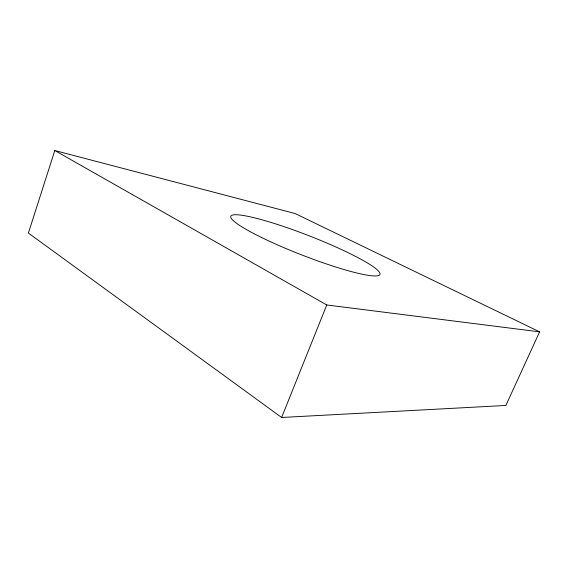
<?xml version="1.0" encoding="UTF-8"?>
<svg xmlns="http://www.w3.org/2000/svg" width="568" height="568" viewBox="0 0 568 568"><rect width="100%" height="100%" fill="white"/><g stroke="black" fill="none" stroke-linecap="round" stroke-linejoin="round"><path stroke-width="0.85" d="M54.798 150.527L28.4 233.057L281.629 417.473L505.875 405.46L539.6 331.854L295.041 213.511L54.798 150.527L326.763 304.966L539.6 331.854M281.629 417.473L326.763 304.966M261.543 237.481A80.06 10.259 21.3 0 0 379.665 274.898A80.06 10.259 21.3 0 0 274.926 223.657A80.06 10.259 21.3 0 0 261.543 237.481"/></g></svg>
